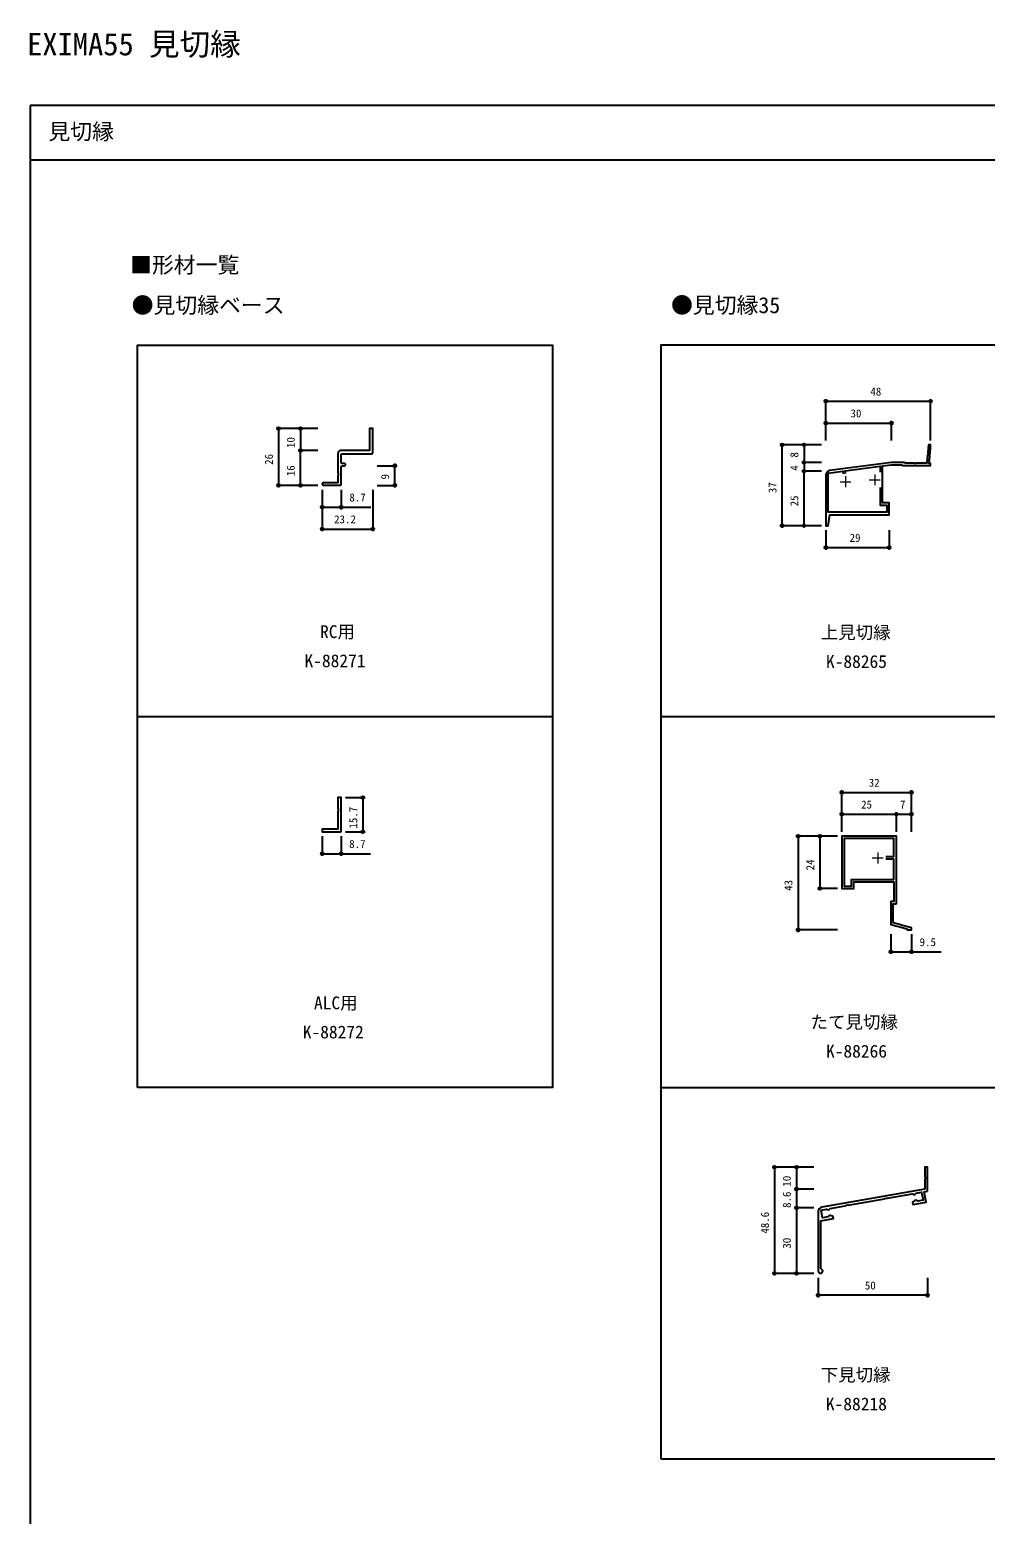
# Model space of a CAD drawing. Units: millimetres, scale not verified. Extents: x -437 to 438, y -681 to 679.
# Drawn here: x -437 to 1, y -1 to 679 of the extents above; entities that cross this region are included whole.
import ezdxf
from ezdxf.enums import TextEntityAlignment as Align

# ---------------------------------------------------------------- set-up
doc = ezdxf.new("R2010")
doc.units = ezdxf.units.MM
doc.header["$LTSCALE"] = 4
for name, color, linetype in [('0-1_USER1', 3, 'Continuous'), ('0-2_YKK_11', 7, 'Continuous'), ('0-4_YKK_D', 6, 'Continuous'), ('0-5_YKK_ZWAK', 7, 'Continuous')]:
    doc.layers.add(name, color=color, linetype=linetype)
doc.layers.add('0-3_YKK_12', color=2, linetype='Continuous', lineweight=18)
doc.styles.add('ＭＳ ゴシック', font='')
doc.styles.get('ＭＳ ゴシック').set_extended_font_data('MS Gothic')

msp = doc.modelspace()

# ---------------------------------------------------------------- linework, layer by layer
at = {"layer": '0-2_YKK_11'}
for p, q in [((-42.393, 480.431), (-70.657, 476.663)), ((-294.576, 469.906), (-302.376, 469.906)), ((-295.633, 475.385), (-295.633, 474.427)), ((-294.576, 469.906), (-294.276, 470.206)), ((-387.511, 364.091), (-197.511, 364.091)), ((-147.942, 364.091), (402.058, 364.091)), ((-147.942, 194.091), (402.058, 194.091)), ((-27.041, 147.644), (-74.188, 139.331)), ((-75.841, 137.361), (-75.841, 110.039))]:
    msp.add_line(p, q, dxfattribs=at)
for points in [[(-387.511, 194.091), (-387.511, 534.091), (-197.511, 534.091), (-197.511, 194.091)], [(-147.942, 24.091), (402.058, 24.091), (402.058, 534.091), (-147.942, 534.091)], [(-294.349, 311.227), (-294.349, 326.927), (-295.849, 326.927), (-295.849, 321.898), (-295.706, 321.706), (-295.706, 320.748), (-295.849, 320.556), (-295.849, 312.427), (-303.049, 312.427), (-303.049, 311.227)], [(-40.111, 278.193), (-40.111, 309.293), (-65.111, 309.293), (-65.111, 285.293), (-59.611, 285.293), (-59.611, 288.293), (-41.311, 288.293), (-41.311, 279.293), (-42.611, 279.293), (-42.611, 268.803), (-35.111, 266.794), (-35.111, 266.293), (-33.111, 266.293), (-33.111, 267.293), (-37.168, 268.38), (-37.377, 268.312), (-37.908, 268.454), (-38.054, 268.617), (-41.511, 269.544), (-41.511, 273.335), (-41.631, 273.518), (-41.631, 274.068), (-41.511, 274.251), (-41.511, 278.193)]]:
    msp.add_lwpolyline(points, close=True, dxfattribs=at)
for points in [[(-279.776, 484.706), (-279.776, 495.906), (-281.276, 495.906), (-281.276, 485.906), (-294.276, 485.906)], [(-295.776, 484.406), (-295.776, 475.577), (-295.633, 475.385)], [(-294.276, 480.206), (-294.276, 484.106), (-293.976, 484.406)], [(-293.976, 484.406), (-280.076, 484.406), (-279.776, 484.706)], [(-72.393, 474.68), (-72.393, 451.431), (-71.393, 451.431), (-70.512, 456.431), (-43.393, 456.431), (-43.393, 461.931), (-46.393, 461.931), (-46.393, 478.788), (-42.32, 479.331), (-37.593, 479.331), (-37.393, 479.131), (-37.193, 478.931), (-24.393, 478.931), (-24.393, 479.931), (-25.133, 479.931), (-24.528, 486.849), (-24.461, 486.981), (-24.393, 487.131), (-24.393, 488.431), (-25.393, 488.431), (-25.703, 484.888), (-25.6, 484.695), (-25.648, 484.147), (-25.783, 483.975), (-26.128, 480.031), (-30.935, 480.031), (-31.118, 479.911), (-31.668, 479.911), (-31.851, 480.031), (-36.093, 480.031), (-36.293, 480.231), (-36.493, 480.431), (-42.393, 480.431)], [(-292.576, 479.906), (-293.976, 479.906), (-294.276, 480.206)], [(-294.276, 470.206), (-294.276, 478.606), (-293.976, 478.906)], [(-293.976, 478.906), (-292.576, 478.906), (-292.276, 479.206)], [(-292.276, 479.206), (-292.276, 479.606), (-292.576, 479.906)], [(-47.493, 468.971), (-47.493, 460.831), (-44.493, 460.831), (-44.493, 457.631), (-71.293, 457.631), (-71.293, 475.468), (-64.586, 476.362), (-64.427, 475.17)], [(-63.337, 475.315), (-63.496, 476.508), (-47.493, 478.641), (-47.493, 475.891)], [(-295.633, 474.427), (-295.776, 474.235), (-295.776, 471.106), (-302.376, 471.106)], [(-44.911, 299.893), (-41.311, 299.893), (-41.311, 308.193), (-64.011, 308.193), (-64.011, 286.393), (-60.711, 286.393), (-60.711, 289.393), (-41.311, 289.393), (-41.311, 298.693), (-44.911, 298.693)], [(-25.841, 146.637), (-25.841, 157.644), (-27.041, 157.644), (-27.041, 153.315), (-26.898, 153.123), (-26.898, 152.165), (-27.041, 151.973), (-27.041, 147.644)], [(-74.456, 110.962), (-74.641, 111.239), (-74.641, 133.158), (-68.947, 134.162), (-69.121, 135.147), (-70.342, 135.592), (-70.908, 135.492), (-71.155, 135.22), (-71.402, 134.948), (-73.981, 134.493), (-74.606, 138.038), (-72.027, 138.493), (-71.702, 138.322), (-71.377, 138.151), (-70.811, 138.25), (-70.446, 138.772), (-63.501, 139.996), (-63.337, 140.17), (-62.393, 140.337), (-62.18, 140.229), (-45.501, 143.17), (-45.337, 143.344), (-44.393, 143.51), (-44.18, 143.403), (-32.677, 145.431), (-32.156, 145.066), (-31.59, 145.166), (-31.343, 145.438), (-31.096, 145.71), (-28.517, 146.165), (-27.892, 142.62), (-30.471, 142.165), (-30.796, 142.336), (-31.122, 142.507), (-31.687, 142.408), (-32.683, 141.572), (-32.509, 140.587), (-26.502, 141.646), (-27.335, 146.373), (-25.841, 146.637)]]:
    msp.add_lwpolyline(points, dxfattribs=at)
for centre, radius, start, end in [((-294.276, 484.406), 1.5, 90, 180), ((-70.393, 474.68), 2, 97.59464, 180), ((-302.376, 470.506), 0.6, 90, 270), ((-73.841, 137.361), 2, 100.00033, 180.0001), ((-74.841, 110.039), 1, 179.99993, 67.38108)]:
    msp.add_arc(centre, radius, start, end, dxfattribs=at)
at = {"layer": '0-3_YKK_12'}
for p, q in [((-65.893, 471.575), (-60.893, 471.575)), ((-63.393, 474.075), (-63.393, 469.075)), ((-52.493, 472.431), (-47.493, 472.431)), ((-49.993, 474.931), (-49.993, 469.931)), ((-51.111, 299.293), (-46.111, 299.293)), ((-48.611, 301.793), (-48.611, 296.793))]:
    msp.add_line(p, q, dxfattribs=at)
at = {"layer": '0-4_YKK_D'}
for p, q in [((-72.393, 490.431), (-72.393, 509.431)), ((-72.393, 508.431), (-24.393, 508.431)), ((-24.393, 490.431), (-24.393, 509.431)), ((-72.393, 490.431), (-72.393, 499.431)), ((-72.393, 498.431), (-42.393, 498.431)), ((-42.393, 490.431), (-42.393, 499.431)), ((-304.976, 495.906), (-323.976, 495.906)), ((-322.976, 495.906), (-322.976, 469.906)), ((-304.976, 495.906), (-313.976, 495.906)), ((-312.976, 495.906), (-312.976, 485.906)), ((-304.976, 485.906), (-313.976, 485.906)), ((-304.976, 485.906), (-313.976, 485.906)), ((-312.976, 469.906), (-312.976, 485.906)), ((-74.393, 488.431), (-93.393, 488.431)), ((-92.393, 451.431), (-92.393, 488.431)), ((-74.393, 488.431), (-83.393, 488.431)), ((-82.393, 488.431), (-82.393, 480.431)), ((-277.776, 478.906), (-268.776, 478.906)), ((-269.776, 469.906), (-269.776, 478.906)), ((-74.393, 480.431), (-83.393, 480.431)), ((-74.393, 480.431), (-83.393, 480.431)), ((-74.393, 476.431), (-83.393, 476.431)), ((-74.393, 476.431), (-83.393, 476.431)), ((-82.393, 480.431), (-82.393, 476.431)), ((-82.393, 451.431), (-82.393, 476.431)), ((-304.976, 469.906), (-323.976, 469.906)), ((-304.976, 469.906), (-313.976, 469.906)), ((-277.776, 469.906), (-268.776, 469.906)), ((-302.976, 467.906), (-302.976, 458.906)), ((-302.976, 467.906), (-302.976, 448.906)), ((-294.276, 467.906), (-294.276, 458.906)), ((-279.776, 467.906), (-279.776, 448.906)), ((-302.976, 449.906), (-279.776, 449.906)), ((-74.393, 451.431), (-93.393, 451.431)), ((-74.393, 451.431), (-83.393, 451.431)), ((-72.393, 449.431), (-72.393, 440.431)), ((-43.393, 449.431), (-43.393, 440.431)), ((-72.393, 441.431), (-43.393, 441.431)), ((-292.349, 326.927), (-283.349, 326.927)), ((-284.349, 326.927), (-284.349, 311.227)), ((-65.111, 311.293), (-65.111, 330.293)), ((-65.111, 329.293), (-33.111, 329.293)), ((-33.111, 311.293), (-33.111, 330.293)), ((-65.111, 311.293), (-65.111, 320.293)), ((-40.111, 311.293), (-40.111, 320.293)), ((-40.111, 311.293), (-40.111, 320.293)), ((-33.111, 311.293), (-33.111, 320.293)), ((-65.111, 319.293), (-40.111, 319.293)), ((-40.111, 319.293), (-33.111, 319.293)), ((-303.049, 309.227), (-303.049, 300.227)), ((-294.349, 309.227), (-294.349, 300.227)), ((-292.349, 311.227), (-283.349, 311.227)), ((-67.111, 309.293), (-86.111, 309.293)), ((-85.111, 309.293), (-85.111, 266.293)), ((-67.111, 309.293), (-76.111, 309.293)), ((-75.111, 309.293), (-75.111, 285.293)), ((-67.111, 285.293), (-76.111, 285.293)), ((-67.111, 266.293), (-86.111, 266.293)), ((-42.611, 264.293), (-42.611, 255.293)), ((-33.111, 264.293), (-33.111, 255.293)), ((-77.841, 157.644), (-96.841, 157.644)), ((-95.841, 157.644), (-95.841, 109.039)), ((-77.841, 157.644), (-86.841, 157.644)), ((-85.841, 157.644), (-85.841, 147.644)), ((-77.841, 147.644), (-86.841, 147.644)), ((-77.841, 147.644), (-86.841, 147.644)), ((-85.841, 147.644), (-85.841, 139.039)), ((-77.841, 139.039), (-86.841, 139.039)), ((-77.841, 139.039), (-86.841, 139.039)), ((-85.841, 139.039), (-85.841, 109.039)), ((-77.841, 109.039), (-96.841, 109.039)), ((-77.841, 109.039), (-86.841, 109.039)), ((-75.841, 107.039), (-75.841, 98.039)), ((-25.841, 107.039), (-25.841, 98.039)), ((-25.841, 99.039), (-75.841, 99.039))]:
    msp.add_line(p, q, dxfattribs=at)
for points in [[(-302.976, 459.906), (-294.276, 459.906), (-280.772, 459.906)], [(-303.049, 301.227), (-294.349, 301.227), (-280.844, 301.227)], [(-42.611, 256.293), (-33.111, 256.293), (-19.578, 256.293)]]:
    msp.add_lwpolyline(points, dxfattribs=at)
for centre in [(-72.393, 508.431), (-24.393, 508.431), (-322.976, 495.906), (-312.976, 495.906), (-72.393, 498.431), (-42.393, 498.431), (-312.976, 485.906), (-312.976, 485.906), (-92.393, 488.431), (-82.393, 488.431), (-269.776, 478.906), (-82.393, 480.431), (-82.393, 480.431), (-82.393, 476.431), (-82.393, 476.431), (-322.976, 469.906), (-312.976, 469.906), (-269.776, 469.906), (-302.976, 459.906), (-294.276, 459.906), (-302.976, 449.906), (-279.776, 449.906), (-92.393, 451.431), (-82.393, 451.431), (-72.393, 441.431), (-43.393, 441.431), (-284.349, 326.927), (-65.111, 329.293), (-33.111, 329.293), (-65.111, 319.293), (-40.111, 319.293), (-40.111, 319.293), (-33.111, 319.293), (-284.349, 311.227), (-85.111, 309.293), (-75.111, 309.293), (-303.049, 301.227), (-294.349, 301.227), (-75.111, 285.293), (-85.111, 266.293), (-42.611, 256.293), (-33.111, 256.293), (-95.841, 157.644), (-85.841, 157.644), (-85.841, 147.644), (-85.841, 147.644), (-85.841, 139.039), (-85.841, 139.039), (-95.841, 109.039), (-85.841, 109.039), (-75.841, 99.039), (-25.841, 99.039)]:
    msp.add_circle(centre, 0.637, dxfattribs=at)
at = {"layer": '0-5_YKK_ZWAK'}
for p, q in [((-436.8, 643.8), (-436.8, -681.2)), ((438.2, 643.8), (-436.8, 643.8)), ((438.2, 618.8), (-436.8, 618.8))]:
    msp.add_line(p, q, dxfattribs=at)

# ---------------------------------------------------------------- texts
at = {"layer": '0-1_USER1', "style": 'ＭＳ ゴシック'}
for s, height, p in [('EXIMA55 見切縁', 10.26, (-438.149, 663.738)), ('見切縁', 7.331, (-428.367, 626.073)), ('■形材一覧', 7.331, (-390.971, 565.008)), ('●見切縁ベース', 7.331, (-390.232, 546.523)), ('●見切縁35', 7.331, (-143.264, 546.562)), ('RC用', 5.865, (-303.996, 398.198)), ('上見切縁', 5.865, (-74.699, 397.857)), ('K-88271', 5.865, (-311.109, 384.865)), ('K-88265', 5.865, (-72.335, 384.524)), ('ALC用', 5.865, (-306.768, 228.198)), ('たて見切縁', 5.865, (-79.403, 219.41)), ('K-88272', 5.865, (-311.905, 214.865)), ('K-88266', 5.865, (-72.313, 206.076)), ('下見切縁', 5.865, (-74.744, 57.857)), ('K-88218', 5.865, (-72.358, 44.524))]:
    msp.add_text(s, height=height, dxfattribs=at).set_placement(p, align=Align.BOTTOM_LEFT)
at = {"layer": '0-4_YKK_D', "style": 'ＭＳ ゴシック'}
for s, p in [('48', (-51.987, 509.931)), ('30', (-61.086, 499.931)), ('8.7', (-290.567, 461.406)), ('23.2', (-297.569, 451.406)), ('29', (-61.515, 442.931)), ('32', (-52.747, 330.793)), ('25', (-56.247, 320.793)), ('7', (-38.443, 320.793)), ('8.7', (-290.64, 302.727)), ('9.5', (-29.459, 257.793)), ('50', (-54.534, 100.539))]:
    msp.add_text(s, height=3.666, dxfattribs=at).set_placement(p, align=Align.BOTTOM_LEFT)
for s, p in [('10', (-314.476, 487.014)), ('26', (-324.476, 479.284)), ('8', (-83.893, 482.613)), ('16', (-314.476, 474.085)), ('4', (-83.893, 476.599)), ('9', (-271.276, 472.588)), ('37', (-93.893, 466.337)), ('25', (-83.893, 460.295)), ('15.7', (-285.849, 312.727)), ('24', (-76.611, 293.586)), ('43', (-86.611, 284.213)), ('10', (-87.341, 148.752)), ('8.6', (-87.341, 138.995)), ('48.6', (-97.341, 127.219)), ('30', (-87.341, 120.346))]:
    msp.add_text(s, height=3.666, rotation=90, dxfattribs=at).set_placement(p, align=Align.BOTTOM_LEFT)

doc.saveas('drawing.dxf')
